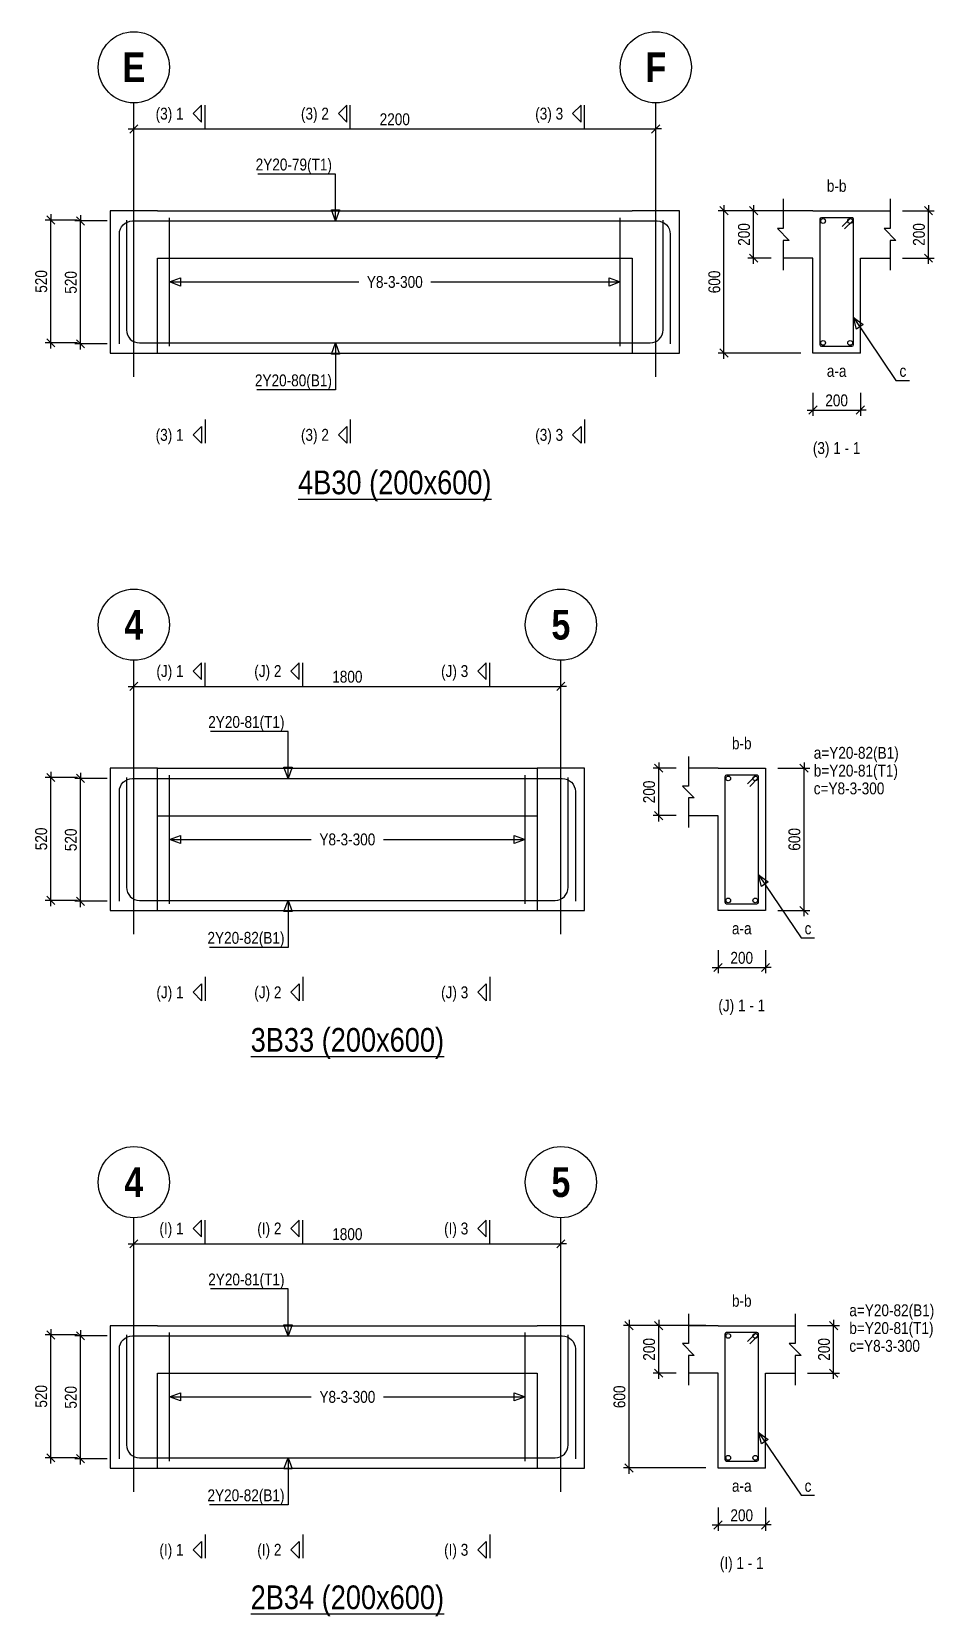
# Model space of a CAD drawing. Extents: x 0 to 206258, y -403073 to 0.
# Drawn here: x 12479 to 20088, y -333024 to -319664 of the extents above; entities that cross this region are included whole.
import ezdxf
from ezdxf.enums import TextEntityAlignment as Align
from ezdxf.lldxf.tags import DXFTag

# ---------------------------------------------------------------- set-up
doc = ezdxf.new("R2010")
doc.units = 0
doc.header["$LTSCALE"] = 1000
for name, color, linetype in [('Axis Circle(Dir 2)', 150, 'Continuous'), ('Axis Label(Dir 1)', 7, 'Continuous'), ('Axis Line(Dir 2)', 150, 'CENTER2'), ('Break Line', 5, 'Continuous'), ('Dimension Line', 5, 'Continuous'), ('Front Elevation Line', 40, 'Continuous'), ('Leader Line', 5, 'Continuous'), ('Link Line', 3, 'Continuous'), ('Rebar Label', 6, 'Continuous'), ('Rebar Line', 7, 'Continuous'), ('Section Label', 1, 'Continuous'), ('Section Line', 1, 'Continuous'), ('Top Rebar Label', 6, 'Continuous'), ('Top Rebar Line', 7, 'Continuous')]:
    doc.layers.add(name, color=color, linetype=linetype)
for name, color, linetype, true_color in [('Back Elevation Line', 191, 'HIDDEN2', 0xd4aaff), ('Beam Label(D)', 94, 'Continuous', 0x008100), ('Beam Line(D)', 112, 'Continuous', 0x00bd5e), ('Link Label', 94, 'Continuous', 0x008100)]:
    doc.layers.add(name, color=color, linetype=linetype, true_color=true_color)
doc.styles.add('Axis Label(Dir 1)', font='ARIALNB.TTF', dxfattribs={"height": 250})
doc.styles.add('Beam Label(D)', font='ARIALN.TTF', dxfattribs={"height": 200})
doc.styles.add('Dimension Text', font='ARIALN.TTF', dxfattribs={"height": 100})
doc.styles.add('Link Label', font='ARIALN.TTF', dxfattribs={"height": 100})
doc.styles.add('Rebar Label', font='ARIALN.TTF', dxfattribs={"height": 100})
doc.styles.add('Section Label', font='ARIALN.TTF', dxfattribs={"height": 100})
doc.styles.add('Top Rebar Label', font='ARIALN.TTF', dxfattribs={"height": 100})
tags = doc.linetypes.add('CENTER2', pattern=[1.125, 0.75, -0.125, 0.125, -0.125]).pattern_tags.tags
tags[10:11] = [DXFTag(74, 4), DXFTag(75, 0), DXFTag(340, '0'), DXFTag(46, 0.0), DXFTag(50, 0.0), DXFTag(44, 0.0), DXFTag(45, 0.0)]
tags[8:9] = [DXFTag(74, 4), DXFTag(75, 0), DXFTag(340, '0'), DXFTag(46, 0.0), DXFTag(50, 0.0), DXFTag(44, 0.0), DXFTag(45, 0.0)]
tags[6:7] = [DXFTag(74, 4), DXFTag(75, 0), DXFTag(340, '0'), DXFTag(46, 0.0), DXFTag(50, 0.0), DXFTag(44, 0.0), DXFTag(45, 0.0)]
tags[4:5] = [DXFTag(74, 4), DXFTag(75, 0), DXFTag(340, '0'), DXFTag(46, 0.0), DXFTag(50, 0.0), DXFTag(44, 0.0), DXFTag(45, 0.0)]
tags = doc.linetypes.add('HIDDEN2', pattern=[0.1875, 0.125, -0.0625]).pattern_tags.tags
tags[6:7] = [DXFTag(74, 4), DXFTag(75, 0), DXFTag(340, '0'), DXFTag(46, 0.0), DXFTag(50, 0.0), DXFTag(44, 0.0), DXFTag(45, 0.0)]
tags[4:5] = [DXFTag(74, 4), DXFTag(75, 0), DXFTag(340, '0'), DXFTag(46, 0.0), DXFTag(50, 0.0), DXFTag(44, 0.0), DXFTag(45, 0.0)]
doc.dimstyles.new('BEAM', dxfattribs={"dimtxt": 100, "dimasz": 30, "dimexe": 48.3, "dimexo": 103.5, "dimgap": 30, "dimtad": 1, "dimtoh": 1, "dimdec": 1, "dimlfac": 0.5, "dimdsep": 46, "dimtxsty": 'Dimension Text', "dimblk": 'PCDIM_TICK', "dimcen": 0.09, "dimclrd": 5, "dimclre": 5, "dimclrt": 5, "dimadec": 1, "dimazin": 0, "dimtp": 1, "dimtm": 1, "dimtfac": 1, "dimtdec": 4, "dimtofl": 0, "dimtmove": 0, "dimatfit": 3, "dimfxl": 1, "dimtolj": 1, "dimtzin": 0, "dimarcsym": 0})

# ---------------------------------------------------------------- blocks, each defined once
blk = doc.blocks.new('PCDIM_TICK')
at = {"layer": 'Dimension Line', "color": 0, "transparency": 33554687}
for p, q in [((1.15, 1.15), (-1.15, -1.15)), ((1.61, 0), (0, 0))]:
    blk.add_line(p, q, dxfattribs=at)
blk = doc.blocks.new('*U3901')
at = {"layer": 'Dimension Line', "color": 5, "true_color": 0x0000ff, "transparency": 16777216}
for p, q in [((13115, -321260), (12842, -321260)), ((12890, -322296), (12890, -321260)), ((13115, -322296), (12842, -322296))]:
    blk.add_line(p, q, dxfattribs=at)
at = {"layer": 'Dimension Line', "color": 5, "true_color": 0x0000ff, "transparency": 16777216, "xscale": 30, "yscale": 30}
for p, rotation in [((12890, -321260), 89.99999999999447), ((12890, -322296), 269.9999999999834)]:
    blk.add_blockref('PCDIM_TICK', p, dxfattribs=dict(at, rotation=rotation))
at = {"layer": 'Dimension Line', "color": 5, "true_color": 0x0000ff, "transparency": 16777216, "insert": (12860, -321778), "char_height": 100, "width": 181.5, "attachment_point": 8, "rotation": 90, "style": 'Dimension Text'}
blk.add_mtext('520', dxfattribs=at)
blk = doc.blocks.new('*U3902')
at = {"layer": 'Dimension Line', "color": 5, "true_color": 0x0000ff, "transparency": 16777216}
for p, q in [((12865, -321252), (12592, -321252)), ((12640, -322288), (12640, -321252)), ((12865, -322288), (12592, -322288))]:
    blk.add_line(p, q, dxfattribs=at)
at = {"layer": 'Dimension Line', "color": 5, "true_color": 0x0000ff, "transparency": 16777216, "xscale": 30, "yscale": 30}
for p, rotation in [((12640, -321252), 89.99999999999447), ((12640, -322288), 269.9999999999834)]:
    blk.add_blockref('PCDIM_TICK', p, dxfattribs=dict(at, rotation=rotation))
at = {"layer": 'Dimension Line', "color": 5, "true_color": 0x0000ff, "transparency": 16777216, "insert": (12610, -321770), "char_height": 100, "width": 181.5, "attachment_point": 8, "rotation": 90, "style": 'Dimension Text'}
blk.add_mtext('520', dxfattribs=at)
blk = doc.blocks.new('*U3903')
at = {"layer": 'Dimension Line', "color": 5, "true_color": 0x0000ff, "transparency": 16777216}
for p, q in [((13340, -320631), (13340, -320436)), ((13340, -320484), (17740, -320484)), ((17740, -320631), (17740, -320436))]:
    blk.add_line(p, q, dxfattribs=at)
at = {"layer": 'Dimension Line', "color": 5, "true_color": 0x0000ff, "transparency": 16777216, "xscale": 30, "yscale": 30, "rotation": 180.0000000000004}
blk.add_blockref('PCDIM_TICK', (13340, -320484), dxfattribs=at)
at = {"layer": 'Dimension Line', "color": 5, "true_color": 0x0000ff, "transparency": 16777216, "xscale": 30, "yscale": 30}
blk.add_blockref('PCDIM_TICK', (17740, -320484), dxfattribs=at)
at = {"layer": 'Dimension Line', "color": 5, "true_color": 0x0000ff, "transparency": 16777216, "insert": (15540, -320454), "char_height": 100, "width": 247.25, "attachment_point": 8, "style": 'Dimension Text'}
blk.add_mtext('2200', dxfattribs=at)
blk = doc.blocks.new('*U3904')
at = {"layer": 'Dimension Line', "color": 5, "true_color": 0x0000ff, "transparency": 16777216}
for p, q in [((19819, -321174), (20088, -321174)), ((20040, -321574), (20040, -321174)), ((19819, -321574), (20088, -321574))]:
    blk.add_line(p, q, dxfattribs=at)
at = {"layer": 'Dimension Line', "color": 5, "true_color": 0x0000ff, "transparency": 16777216, "xscale": 30, "yscale": 30}
for p, rotation in [((20040, -321174), 89.99999999999447), ((20040, -321574), 269.9999999999834)]:
    blk.add_blockref('PCDIM_TICK', p, dxfattribs=dict(at, rotation=rotation))
at = {"layer": 'Dimension Line', "color": 5, "true_color": 0x0000ff, "transparency": 16777216, "insert": (20010, -321374), "char_height": 100, "width": 182.77, "attachment_point": 8, "rotation": 90, "style": 'Dimension Text'}
blk.add_mtext('200', dxfattribs=at)
blk = doc.blocks.new('*U3905')
at = {"layer": 'Dimension Line', "color": 5, "true_color": 0x0000ff, "transparency": 16777216}
for p, q in [((18712, -321174), (18517, -321174)), ((18565, -321574), (18565, -321174)), ((18712, -321574), (18517, -321574))]:
    blk.add_line(p, q, dxfattribs=at)
at = {"layer": 'Dimension Line', "color": 5, "true_color": 0x0000ff, "transparency": 16777216, "xscale": 30, "yscale": 30}
for p, rotation in [((18565, -321174), 89.99999999999447), ((18565, -321574), 269.9999999999834)]:
    blk.add_blockref('PCDIM_TICK', p, dxfattribs=dict(at, rotation=rotation))
at = {"layer": 'Dimension Line', "color": 5, "true_color": 0x0000ff, "transparency": 16777216, "insert": (18535, -321374), "char_height": 100, "width": 182.77, "attachment_point": 8, "rotation": 90, "style": 'Dimension Text'}
blk.add_mtext('200', dxfattribs=at)
blk = doc.blocks.new('*U3906')
at = {"layer": 'Dimension Line', "color": 5, "true_color": 0x0000ff, "transparency": 16777216}
for p, q in [((18962, -321174), (18267, -321174)), ((18315, -322374), (18315, -321174)), ((18962, -322374), (18267, -322374))]:
    blk.add_line(p, q, dxfattribs=at)
at = {"layer": 'Dimension Line', "color": 5, "true_color": 0x0000ff, "transparency": 16777216, "xscale": 30, "yscale": 30}
for p, rotation in [((18315, -321174), 89.99999999999447), ((18315, -322374), 269.9999999999834)]:
    blk.add_blockref('PCDIM_TICK', p, dxfattribs=dict(at, rotation=rotation))
at = {"layer": 'Dimension Line', "color": 5, "true_color": 0x0000ff, "transparency": 16777216, "insert": (18285, -321774), "char_height": 100, "width": 181.97, "attachment_point": 8, "rotation": 90, "style": 'Dimension Text'}
blk.add_mtext('600', dxfattribs=at)
blk = doc.blocks.new('*U3907')
at = {"layer": 'Dimension Line', "color": 5, "true_color": 0x0000ff, "transparency": 16777216}
for p, q in [((19065, -322708), (19065, -322903)), ((19465, -322708), (19465, -322903)), ((19065, -322854), (19465, -322854))]:
    blk.add_line(p, q, dxfattribs=at)
at = {"layer": 'Dimension Line', "color": 5, "true_color": 0x0000ff, "transparency": 16777216, "xscale": 30, "yscale": 30, "rotation": 180.0000000000004}
blk.add_blockref('PCDIM_TICK', (19065, -322854), dxfattribs=at)
at = {"layer": 'Dimension Line', "color": 5, "true_color": 0x0000ff, "transparency": 16777216, "xscale": 30, "yscale": 30}
blk.add_blockref('PCDIM_TICK', (19465, -322854), dxfattribs=at)
at = {"layer": 'Dimension Line', "color": 5, "true_color": 0x0000ff, "transparency": 16777216, "insert": (19265, -322824), "char_height": 100, "width": 182.77, "attachment_point": 8, "style": 'Dimension Text'}
blk.add_mtext('200', dxfattribs=at)
blk = doc.blocks.new('*U3940')
at = {"layer": 'Dimension Line', "color": 5, "true_color": 0x0000ff, "transparency": 16777216}
for p, q in [((13115, -325960), (12842, -325960)), ((12890, -326996), (12890, -325960)), ((13115, -326996), (12842, -326996))]:
    blk.add_line(p, q, dxfattribs=at)
at = {"layer": 'Dimension Line', "color": 5, "true_color": 0x0000ff, "transparency": 16777216, "xscale": 30, "yscale": 30}
for p, rotation in [((12890, -325960), 89.99999999999447), ((12890, -326996), 269.9999999999834)]:
    blk.add_blockref('PCDIM_TICK', p, dxfattribs=dict(at, rotation=rotation))
at = {"layer": 'Dimension Line', "color": 5, "true_color": 0x0000ff, "transparency": 16777216, "insert": (12860, -326478), "char_height": 100, "width": 181.5, "attachment_point": 8, "rotation": 90, "style": 'Dimension Text'}
blk.add_mtext('520', dxfattribs=at)
blk = doc.blocks.new('*U3941')
at = {"layer": 'Dimension Line', "color": 5, "true_color": 0x0000ff, "transparency": 16777216}
for p, q in [((12865, -325952), (12592, -325952)), ((12640, -326988), (12640, -325952)), ((12865, -326988), (12592, -326988))]:
    blk.add_line(p, q, dxfattribs=at)
at = {"layer": 'Dimension Line', "color": 5, "true_color": 0x0000ff, "transparency": 16777216, "xscale": 30, "yscale": 30}
for p, rotation in [((12640, -325952), 89.99999999999447), ((12640, -326988), 269.9999999999834)]:
    blk.add_blockref('PCDIM_TICK', p, dxfattribs=dict(at, rotation=rotation))
at = {"layer": 'Dimension Line', "color": 5, "true_color": 0x0000ff, "transparency": 16777216, "insert": (12610, -326470), "char_height": 100, "width": 181.5, "attachment_point": 8, "rotation": 90, "style": 'Dimension Text'}
blk.add_mtext('520', dxfattribs=at)
blk = doc.blocks.new('*U3942')
at = {"layer": 'Dimension Line', "color": 5, "true_color": 0x0000ff, "transparency": 16777216}
for p, q in [((13340, -325331), (13340, -325136)), ((13340, -325184), (16940, -325184)), ((16940, -325331), (16940, -325136))]:
    blk.add_line(p, q, dxfattribs=at)
at = {"layer": 'Dimension Line', "color": 5, "true_color": 0x0000ff, "transparency": 16777216, "xscale": 30, "yscale": 30, "rotation": 180.0000000000004}
blk.add_blockref('PCDIM_TICK', (13340, -325184), dxfattribs=at)
at = {"layer": 'Dimension Line', "color": 5, "true_color": 0x0000ff, "transparency": 16777216, "xscale": 30, "yscale": 30}
blk.add_blockref('PCDIM_TICK', (16940, -325184), dxfattribs=at)
at = {"layer": 'Dimension Line', "color": 5, "true_color": 0x0000ff, "transparency": 16777216, "insert": (15140, -325154), "char_height": 100, "width": 238.4, "attachment_point": 8, "style": 'Dimension Text'}
blk.add_mtext('1800', dxfattribs=at)
blk = doc.blocks.new('*U3943')
at = {"layer": 'Dimension Line', "color": 5, "true_color": 0x0000ff, "transparency": 16777216}
for p, q in [((18769, -325874), (19038, -325874)), ((18990, -327074), (18990, -325874)), ((18769, -327074), (19038, -327074))]:
    blk.add_line(p, q, dxfattribs=at)
at = {"layer": 'Dimension Line', "color": 5, "true_color": 0x0000ff, "transparency": 16777216, "xscale": 30, "yscale": 30}
for p, rotation in [((18990, -325874), 89.99999999999447), ((18990, -327074), 269.9999999999834)]:
    blk.add_blockref('PCDIM_TICK', p, dxfattribs=dict(at, rotation=rotation))
at = {"layer": 'Dimension Line', "color": 5, "true_color": 0x0000ff, "transparency": 16777216, "insert": (18960, -326474), "char_height": 100, "width": 181.97, "attachment_point": 8, "rotation": 90, "style": 'Dimension Text'}
blk.add_mtext('600', dxfattribs=at)
blk = doc.blocks.new('*U3944')
at = {"layer": 'Dimension Line', "color": 5, "true_color": 0x0000ff, "transparency": 16777216}
for p, q in [((17912, -325874), (17717, -325874)), ((17765, -326274), (17765, -325874)), ((17912, -326274), (17717, -326274))]:
    blk.add_line(p, q, dxfattribs=at)
at = {"layer": 'Dimension Line', "color": 5, "true_color": 0x0000ff, "transparency": 16777216, "xscale": 30, "yscale": 30}
for p, rotation in [((17765, -325874), 89.99999999999447), ((17765, -326274), 269.9999999999834)]:
    blk.add_blockref('PCDIM_TICK', p, dxfattribs=dict(at, rotation=rotation))
at = {"layer": 'Dimension Line', "color": 5, "true_color": 0x0000ff, "transparency": 16777216, "insert": (17735, -326074), "char_height": 100, "width": 182.77, "attachment_point": 8, "rotation": 90, "style": 'Dimension Text'}
blk.add_mtext('200', dxfattribs=at)
blk = doc.blocks.new('*U3945')
at = {"layer": 'Dimension Line', "color": 5, "true_color": 0x0000ff, "transparency": 16777216}
for p, q in [((18265, -327408), (18265, -327603)), ((18665, -327408), (18665, -327603)), ((18265, -327554), (18665, -327554))]:
    blk.add_line(p, q, dxfattribs=at)
at = {"layer": 'Dimension Line', "color": 5, "true_color": 0x0000ff, "transparency": 16777216, "xscale": 30, "yscale": 30, "rotation": 180.0000000000004}
blk.add_blockref('PCDIM_TICK', (18265, -327554), dxfattribs=at)
at = {"layer": 'Dimension Line', "color": 5, "true_color": 0x0000ff, "transparency": 16777216, "xscale": 30, "yscale": 30}
blk.add_blockref('PCDIM_TICK', (18665, -327554), dxfattribs=at)
at = {"layer": 'Dimension Line', "color": 5, "true_color": 0x0000ff, "transparency": 16777216, "insert": (18465, -327524), "char_height": 100, "width": 182.77, "attachment_point": 8, "style": 'Dimension Text'}
blk.add_mtext('200', dxfattribs=at)
blk = doc.blocks.new('*U3979')
at = {"layer": 'Dimension Line', "color": 5, "true_color": 0x0000ff, "transparency": 16777216}
for p, q in [((13115, -330660), (12842, -330660)), ((12890, -331696), (12890, -330660)), ((13115, -331696), (12842, -331696))]:
    blk.add_line(p, q, dxfattribs=at)
at = {"layer": 'Dimension Line', "color": 5, "true_color": 0x0000ff, "transparency": 16777216, "xscale": 30, "yscale": 30}
for p, rotation in [((12890, -330660), 89.99999999999447), ((12890, -331696), 269.9999999999834)]:
    blk.add_blockref('PCDIM_TICK', p, dxfattribs=dict(at, rotation=rotation))
at = {"layer": 'Dimension Line', "color": 5, "true_color": 0x0000ff, "transparency": 16777216, "insert": (12860, -331178), "char_height": 100, "width": 181.5, "attachment_point": 8, "rotation": 90, "style": 'Dimension Text'}
blk.add_mtext('520', dxfattribs=at)
blk = doc.blocks.new('*U3980')
at = {"layer": 'Dimension Line', "color": 5, "true_color": 0x0000ff, "transparency": 16777216}
for p, q in [((12865, -330652), (12592, -330652)), ((12640, -331688), (12640, -330652)), ((12865, -331688), (12592, -331688))]:
    blk.add_line(p, q, dxfattribs=at)
at = {"layer": 'Dimension Line', "color": 5, "true_color": 0x0000ff, "transparency": 16777216, "xscale": 30, "yscale": 30}
for p, rotation in [((12640, -330652), 89.99999999999447), ((12640, -331688), 269.9999999999834)]:
    blk.add_blockref('PCDIM_TICK', p, dxfattribs=dict(at, rotation=rotation))
at = {"layer": 'Dimension Line', "color": 5, "true_color": 0x0000ff, "transparency": 16777216, "insert": (12610, -331170), "char_height": 100, "width": 181.5, "attachment_point": 8, "rotation": 90, "style": 'Dimension Text'}
blk.add_mtext('520', dxfattribs=at)
blk = doc.blocks.new('*U3981')
at = {"layer": 'Dimension Line', "color": 5, "true_color": 0x0000ff, "transparency": 16777216}
for p, q in [((13340, -330031), (13340, -329836)), ((16940, -330031), (16940, -329836)), ((13340, -329884), (16940, -329884))]:
    blk.add_line(p, q, dxfattribs=at)
at = {"layer": 'Dimension Line', "color": 5, "true_color": 0x0000ff, "transparency": 16777216, "xscale": 30, "yscale": 30, "rotation": 180.0000000000004}
blk.add_blockref('PCDIM_TICK', (13340, -329884), dxfattribs=at)
at = {"layer": 'Dimension Line', "color": 5, "true_color": 0x0000ff, "transparency": 16777216, "xscale": 30, "yscale": 30}
blk.add_blockref('PCDIM_TICK', (16940, -329884), dxfattribs=at)
at = {"layer": 'Dimension Line', "color": 5, "true_color": 0x0000ff, "transparency": 16777216, "insert": (15140, -329854), "char_height": 100, "width": 238.4, "attachment_point": 8, "style": 'Dimension Text'}
blk.add_mtext('1800', dxfattribs=at)
blk = doc.blocks.new('*U3982')
at = {"layer": 'Dimension Line', "color": 5, "true_color": 0x0000ff, "transparency": 16777216}
for p, q in [((19019, -330574), (19288, -330574)), ((19240, -330974), (19240, -330574)), ((19019, -330974), (19288, -330974))]:
    blk.add_line(p, q, dxfattribs=at)
at = {"layer": 'Dimension Line', "color": 5, "true_color": 0x0000ff, "transparency": 16777216, "xscale": 30, "yscale": 30}
for p, rotation in [((19240, -330574), 89.99999999999447), ((19240, -330974), 269.9999999999834)]:
    blk.add_blockref('PCDIM_TICK', p, dxfattribs=dict(at, rotation=rotation))
at = {"layer": 'Dimension Line', "color": 5, "true_color": 0x0000ff, "transparency": 16777216, "insert": (19210, -330774), "char_height": 100, "width": 182.77, "attachment_point": 8, "rotation": 90, "style": 'Dimension Text'}
blk.add_mtext('200', dxfattribs=at)
blk = doc.blocks.new('*U3983')
at = {"layer": 'Dimension Line', "color": 5, "true_color": 0x0000ff, "transparency": 16777216}
for p, q in [((17912, -330574), (17717, -330574)), ((17765, -330974), (17765, -330574)), ((17912, -330974), (17717, -330974))]:
    blk.add_line(p, q, dxfattribs=at)
at = {"layer": 'Dimension Line', "color": 5, "true_color": 0x0000ff, "transparency": 16777216, "xscale": 30, "yscale": 30}
for p, rotation in [((17765, -330574), 89.99999999999447), ((17765, -330974), 269.9999999999834)]:
    blk.add_blockref('PCDIM_TICK', p, dxfattribs=dict(at, rotation=rotation))
at = {"layer": 'Dimension Line', "color": 5, "true_color": 0x0000ff, "transparency": 16777216, "insert": (17735, -330774), "char_height": 100, "width": 182.77, "attachment_point": 8, "rotation": 90, "style": 'Dimension Text'}
blk.add_mtext('200', dxfattribs=at)
blk = doc.blocks.new('*U3984')
at = {"layer": 'Dimension Line', "color": 5, "true_color": 0x0000ff, "transparency": 16777216}
for p, q in [((18162, -330574), (17467, -330574)), ((17515, -331774), (17515, -330574)), ((18162, -331774), (17467, -331774))]:
    blk.add_line(p, q, dxfattribs=at)
at = {"layer": 'Dimension Line', "color": 5, "true_color": 0x0000ff, "transparency": 16777216, "xscale": 30, "yscale": 30}
for p, rotation in [((17515, -330574), 89.99999999999447), ((17515, -331774), 269.9999999999834)]:
    blk.add_blockref('PCDIM_TICK', p, dxfattribs=dict(at, rotation=rotation))
at = {"layer": 'Dimension Line', "color": 5, "true_color": 0x0000ff, "transparency": 16777216, "insert": (17485, -331174), "char_height": 100, "width": 181.97, "attachment_point": 8, "rotation": 90, "style": 'Dimension Text'}
blk.add_mtext('600', dxfattribs=at)
blk = doc.blocks.new('*U3985')
at = {"layer": 'Dimension Line', "color": 5, "true_color": 0x0000ff, "transparency": 16777216}
for p, q in [((18265, -332108), (18265, -332303)), ((18665, -332108), (18665, -332303)), ((18265, -332254), (18665, -332254))]:
    blk.add_line(p, q, dxfattribs=at)
at = {"layer": 'Dimension Line', "color": 5, "true_color": 0x0000ff, "transparency": 16777216, "xscale": 30, "yscale": 30, "rotation": 180.0000000000004}
blk.add_blockref('PCDIM_TICK', (18265, -332254), dxfattribs=at)
at = {"layer": 'Dimension Line', "color": 5, "true_color": 0x0000ff, "transparency": 16777216, "xscale": 30, "yscale": 30}
blk.add_blockref('PCDIM_TICK', (18665, -332254), dxfattribs=at)
at = {"layer": 'Dimension Line', "color": 5, "true_color": 0x0000ff, "transparency": 16777216, "insert": (18465, -332224), "char_height": 100, "width": 182.77, "attachment_point": 8, "style": 'Dimension Text'}
blk.add_mtext('200', dxfattribs=at)

msp = doc.modelspace()

# ---------------------------------------------------------------- linework, layer by layer
at = {"layer": 'Axis Circle(Dir 2)', "transparency": 33554687}
for centre in [(13340.146, -319964.284), (17740.146, -319964.284), (13340.146, -324664.284), (16940.146, -324664.284), (13340.146, -329364.284), (16940.146, -329364.284)]:
    msp.add_circle(centre, 300, dxfattribs=at)
at = {"layer": 'Axis Line(Dir 2)', "transparency": 33554687}
for points in [[(13340.146, -322574.284), (13340.146, -320264.284)], [(17740.146, -322574.284), (17740.146, -320264.284)], [(13340.146, -327274.284), (13340.146, -324964.284)], [(16940.146, -327274.284), (16940.146, -324964.284)], [(13340.146, -331974.284), (13340.146, -329664.284)], [(16940.146, -331974.284), (16940.146, -329664.284)]]:
    msp.add_lwpolyline(points, dxfattribs=at)
at = {"layer": 'Back Elevation Line', "transparency": 33554687}
for points in [[(13540.146, -321174.284), (13140.146, -321174.284)], [(13140.146, -321174.284), (13140.146, -322374.284)], [(13540.146, -321174.284), (17540.146, -321174.284)], [(17940.146, -321174.284), (17540.146, -321174.284)], [(17940.146, -322374.284), (17940.146, -321174.284)], [(13540.146, -322374.284), (13540.146, -321574.284)], [(13540.146, -321574.284), (17540.146, -321574.284)], [(17540.146, -321574.284), (17540.146, -322374.284)], [(13140.146, -322374.284), (13540.146, -322374.284)], [(17540.146, -322374.284), (17940.146, -322374.284)], [(13540.146, -325874.284), (13140.146, -325874.284)], [(13140.146, -325874.284), (13140.146, -327074.284)], [(13540.146, -327074.284), (13540.146, -325874.284)], [(17140.146, -325874.284), (16740.146, -325874.284)], [(16740.146, -325874.284), (16740.146, -327074.284)], [(17140.146, -327074.284), (17140.146, -325874.284)], [(13140.146, -327074.284), (13540.146, -327074.284)], [(16740.146, -327074.284), (17140.146, -327074.284)], [(13540.146, -330574.284), (13140.146, -330574.284)], [(13140.146, -330574.284), (13140.146, -331774.284)], [(13540.146, -330574.284), (16740.146, -330574.284)], [(17140.146, -330574.284), (16740.146, -330574.284)], [(17140.146, -331774.284), (17140.146, -330574.284)], [(13540.146, -331774.284), (13540.146, -330974.284)], [(13540.146, -330974.284), (16740.146, -330974.284)], [(16740.146, -330974.284), (16740.146, -331774.284)], [(13140.146, -331774.284), (13540.146, -331774.284)], [(16740.146, -331774.284), (17140.146, -331774.284)]]:
    msp.add_lwpolyline(points, dxfattribs=at)
at = {"layer": 'Beam Line(D)', "transparency": 33554687}
for points in [[(13140.146, -321174.284), (13140.146, -322374.284)], [(13540.146, -321174.284), (13140.146, -321174.284)], [(13540.146, -321174.284), (17540.146, -321174.284)], [(17940.146, -321174.284), (17540.146, -321174.284)], [(17940.146, -322374.284), (17940.146, -321174.284)], [(19065.146, -321174.284), (18815.146, -321174.284)], [(19065.146, -321174.284), (19465.146, -321174.284)], [(19065.146, -321174.284), (19065.146, -321174.284)], [(19465.146, -321174.284), (19465.146, -321174.284)], [(19465.146, -321174.284), (19715.146, -321174.284)], [(19465.146, -322374.284), (19065.146, -322374.284), (19065.146, -321574.284), (18815.146, -321574.284)], [(19465.146, -322374.284), (19465.146, -321574.284), (19715.146, -321574.284)], [(13140.146, -322374.284), (13540.146, -322374.284)], [(13540.146, -322374.284), (17540.146, -322374.284)], [(17540.146, -322374.284), (17940.146, -322374.284)], [(13140.146, -325874.284), (13140.146, -327074.284)], [(13540.146, -325874.284), (13140.146, -325874.284)], [(13540.146, -325874.284), (16740.146, -325874.284)], [(17140.146, -325874.284), (16740.146, -325874.284)], [(17140.146, -327074.284), (17140.146, -325874.284)], [(18265.146, -325874.284), (18665.146, -325874.284), (18665.146, -327074.284), (18265.146, -327074.284), (18265.146, -326274.284), (18015.146, -326274.284)], [(18265.146, -325874.284), (18015.146, -325874.284)], [(18265.146, -325874.284), (18265.146, -325874.284)], [(13140.146, -327074.284), (13540.146, -327074.284)], [(13540.146, -327074.284), (16740.146, -327074.284)], [(16740.146, -327074.284), (17140.146, -327074.284)], [(13140.146, -330574.284), (13140.146, -331774.284)], [(13540.146, -330574.284), (13140.146, -330574.284)], [(13540.146, -330574.284), (16740.146, -330574.284)], [(17140.146, -330574.284), (16740.146, -330574.284)], [(17140.146, -331774.284), (17140.146, -330574.284)], [(18265.146, -330574.284), (18015.146, -330574.284)], [(18265.146, -330574.284), (18665.146, -330574.284)], [(18265.146, -330574.284), (18265.146, -330574.284)], [(18665.146, -330574.284), (18665.146, -330574.284)], [(18665.146, -330574.284), (18915.146, -330574.284)], [(18665.146, -331774.284), (18265.146, -331774.284), (18265.146, -330974.284), (18015.146, -330974.284)], [(18665.146, -331774.284), (18665.146, -330974.284), (18915.146, -330974.284)], [(13140.146, -331774.284), (13540.146, -331774.284)], [(13540.146, -331774.284), (16740.146, -331774.284)], [(16740.146, -331774.284), (17140.146, -331774.284)]]:
    msp.add_lwpolyline(points, dxfattribs=at)
at = {"layer": 'Break Line', "transparency": 33554687}
for points in [[(18815.146, -321074.284), (18815.146, -321324.284), (18765.146, -321324.284), (18865.146, -321424.284), (18815.146, -321424.284), (18815.146, -321674.284)], [(19715.146, -321074.284), (19715.146, -321324.284), (19665.146, -321324.284), (19765.146, -321424.284), (19715.146, -321424.284), (19715.146, -321674.284)], [(18015.146, -325774.284), (18015.146, -326024.284), (17965.146, -326024.284), (18065.146, -326124.284), (18015.146, -326124.284), (18015.146, -326374.284)], [(18015.146, -330474.284), (18015.146, -330724.284), (17965.146, -330724.284), (18065.146, -330824.284), (18015.146, -330824.284), (18015.146, -331074.284)], [(18915.146, -330474.284), (18915.146, -330724.284), (18865.146, -330724.284), (18965.146, -330824.284), (18915.146, -330824.284), (18915.146, -331074.284)]]:
    msp.add_lwpolyline(points, dxfattribs=at)
at = {"layer": 'Front Elevation Line', "transparency": 33554687}
for points in [[(13540.146, -321174.284), (13140.146, -321174.284)], [(13140.146, -321174.284), (13140.146, -322374.284)], [(13540.146, -321174.284), (17540.146, -321174.284)], [(17940.146, -321174.284), (17540.146, -321174.284)], [(17940.146, -322374.284), (17940.146, -321174.284)], [(13540.146, -322374.284), (13540.146, -321574.284)], [(13540.146, -321574.284), (17540.146, -321574.284)], [(17540.146, -321574.284), (17540.146, -322374.284)], [(13140.146, -322374.284), (13540.146, -322374.284)], [(17540.146, -322374.284), (17940.146, -322374.284)], [(13540.146, -325874.284), (13140.146, -325874.284)], [(13140.146, -325874.284), (13140.146, -327074.284)], [(13540.146, -325874.284), (16740.146, -325874.284)], [(17140.146, -325874.284), (16740.146, -325874.284)], [(17140.146, -327074.284), (17140.146, -325874.284)], [(13540.146, -327074.284), (13540.146, -326274.284)], [(13540.146, -326274.284), (16740.146, -326274.284)], [(16740.146, -326274.284), (16740.146, -327074.284)], [(13140.146, -327074.284), (13540.146, -327074.284)], [(16740.146, -327074.284), (17140.146, -327074.284)], [(13540.146, -330574.284), (13140.146, -330574.284)], [(13140.146, -330574.284), (13140.146, -331774.284)], [(13540.146, -330574.284), (16740.146, -330574.284)], [(17140.146, -330574.284), (16740.146, -330574.284)], [(17140.146, -331774.284), (17140.146, -330574.284)], [(13540.146, -331774.284), (13540.146, -330974.284)], [(13540.146, -330974.284), (16740.146, -330974.284)], [(16740.146, -330974.284), (16740.146, -331774.284)], [(13140.146, -331774.284), (13540.146, -331774.284)], [(16740.146, -331774.284), (17140.146, -331774.284)]]:
    msp.add_lwpolyline(points, dxfattribs=at)
at = {"layer": 'Leader Line', "transparency": 33554687}
for points in [[(15040.146, -321260.284), (15040.146, -320864.284), (14385.155, -320864.284)], [(15005.944, -321166.314), (15074.348, -321166.314), (15040.146, -321260.284), (15005.944, -321166.314)], [(13640.146, -321774.284), (13734.115, -321740.082), (13734.115, -321808.486), (13640.146, -321774.284), (15235.502, -321774.284)], [(15844.79, -321774.284), (17440.146, -321774.284), (17346.176, -321808.486), (17346.176, -321740.082), (17440.146, -321774.284)], [(19488.086, -322133.009), (19431.402, -322171.297), (19407.146, -322074.284), (19488.086, -322133.009)], [(19407.146, -322074.284), (19765.146, -322604.284), (19878.275, -322604.284)], [(15040.146, -322288.284), (15040.146, -322684.284), (14377.472, -322684.284)], [(15074.348, -322382.253), (15005.944, -322382.253), (15040.146, -322288.284), (15074.348, -322382.253)], [(14640.146, -325960.284), (14640.146, -325564.284), (13985.155, -325564.284)], [(14605.944, -325866.314), (14674.348, -325866.314), (14640.146, -325960.284), (14605.944, -325866.314)], [(13640.146, -326474.284), (13734.115, -326440.082), (13734.115, -326508.486), (13640.146, -326474.284), (14835.502, -326474.284)], [(15444.79, -326474.284), (16640.146, -326474.284), (16546.176, -326508.486), (16546.176, -326440.082), (16640.146, -326474.284)], [(18688.086, -326833.009), (18631.402, -326871.297), (18607.146, -326774.284), (18688.086, -326833.009)], [(18607.146, -326774.284), (18965.146, -327304.284), (19078.275, -327304.284)], [(14640.146, -326988.284), (14640.146, -327384.284), (13977.472, -327384.284)], [(14674.348, -327082.253), (14605.944, -327082.253), (14640.146, -326988.284), (14674.348, -327082.253)], [(14640.146, -330660.284), (14640.146, -330264.284), (13985.155, -330264.284)], [(14605.944, -330566.314), (14674.348, -330566.314), (14640.146, -330660.284), (14605.944, -330566.314)], [(13640.146, -331174.284), (13734.115, -331140.082), (13734.115, -331208.486), (13640.146, -331174.284), (14835.502, -331174.284)], [(15444.79, -331174.284), (16640.146, -331174.284), (16546.176, -331208.486), (16546.176, -331140.082), (16640.146, -331174.284)], [(18688.086, -331533.009), (18631.402, -331571.297), (18607.146, -331474.284), (18688.086, -331533.009)], [(18607.146, -331474.284), (18965.146, -332004.284), (19078.275, -332004.284)], [(14640.146, -331688.284), (14640.146, -332084.284), (13977.472, -332084.284)], [(14674.348, -331782.253), (14605.944, -331782.253), (14640.146, -331688.284), (14674.348, -331782.253)]]:
    msp.add_lwpolyline(points, dxfattribs=at)
at = {"layer": 'Link Line', "transparency": 33554687}
for p, q in [((13640.146, -322316.284), (13640.146, -321232.284)), ((17440.146, -322316.284), (17440.146, -321232.284)), ((13640.146, -327016.284), (13640.146, -325932.284)), ((16640.146, -327016.284), (16640.146, -325932.284)), ((13640.146, -331716.284), (13640.146, -330632.284)), ((16640.146, -331716.284), (16640.146, -330632.284))]:
    msp.add_line(p, q, dxfattribs=at)
for points in [[(19332.335, -321326.894), (19403.045, -321256.183, 0.668178638), (19393.146, -321232.284), (19137.146, -321232.284, 0.414213562), (19123.146, -321246.284), (19123.146, -322302.284, 0.414213562), (19137.146, -322316.284), (19393.146, -322316.284, 0.414213562), (19407.146, -322302.284), (19407.146, -321246.284, 0.668178638), (19383.246, -321236.384), (19312.536, -321307.095)], [(18532.335, -326026.894), (18603.045, -325956.183, 0.668178638), (18593.146, -325932.284), (18337.146, -325932.284, 0.414213562), (18323.146, -325946.284), (18323.146, -327002.284, 0.414213562), (18337.146, -327016.284), (18593.146, -327016.284, 0.414213562), (18607.146, -327002.284), (18607.146, -325946.284, 0.668178638), (18583.246, -325936.384), (18512.536, -326007.095)], [(18532.335, -330726.894), (18603.045, -330656.183, 0.668178638), (18593.146, -330632.284), (18337.146, -330632.284, 0.414213562), (18323.146, -330646.284), (18323.146, -331702.284, 0.414213562), (18337.146, -331716.284), (18593.146, -331716.284, 0.414213562), (18607.146, -331702.284), (18607.146, -330646.284, 0.668178638), (18583.246, -330636.384), (18512.536, -330707.095)]]:
    msp.add_lwpolyline(points, format="xyb", dxfattribs=at)
at = {"layer": 'Rebar Line', "transparency": 33554687}
for points in [[(13278.146, -321252.284), (13278.146, -322178.328, 0.414213562), (13388.102, -322288.284), (17692.19, -322288.284, 0.414213543), (17802.146, -322178.328), (17802.146, -321252.284)], [(13278.146, -325952.284), (13278.146, -326878.328, 0.414213562), (13388.102, -326988.284), (16892.19, -326988.284, 0.414213543), (17002.146, -326878.328), (17002.146, -325952.284)], [(13278.146, -330652.284), (13278.146, -331578.328, 0.414213562), (13388.102, -331688.284), (16892.19, -331688.284, 0.414213543), (17002.146, -331578.328), (17002.146, -330652.284)]]:
    msp.add_lwpolyline(points, format="xyb", dxfattribs=at)
for centre in [(19151.146, -321260.284), (19379.146, -321260.284), (19151.146, -322288.284), (19379.146, -322288.284), (18351.146, -325960.284), (18579.146, -325960.284), (18351.146, -326988.284), (18579.146, -326988.284), (18351.146, -330660.284), (18579.146, -330660.284), (18351.146, -331688.284), (18579.146, -331688.284)]:
    msp.add_circle(centre, 20, dxfattribs=at)
at = {"layer": 'Section Line', "transparency": 33554687}
for points in [[(13910.146, -320284.284), (13839.435, -320354.994), (13910.146, -320425.705), (13910.146, -320284.284)], [(13940.146, -320484.284), (13940.146, -320284.284)], [(15135.146, -320284.284), (15064.435, -320354.994), (15135.146, -320425.705), (15135.146, -320284.284)], [(15165.146, -320484.284), (15165.146, -320284.284)], [(17110.146, -320284.284), (17039.435, -320354.994), (17110.146, -320425.705), (17110.146, -320284.284)], [(17140.146, -320484.284), (17140.146, -320284.284)], [(13910.146, -323134.284), (13910.146, -323134.284), (13839.435, -323063.573), (13910.146, -322992.862), (13910.146, -323134.284)], [(13940.146, -322934.284), (13940.146, -323134.284)], [(15135.146, -323134.284), (15135.146, -323134.284), (15064.435, -323063.573), (15135.146, -322992.862), (15135.146, -323134.284)], [(15165.146, -322934.284), (15165.146, -323134.284)], [(17110.146, -323134.284), (17110.146, -323134.284), (17039.435, -323063.573), (17110.146, -322992.862), (17110.146, -323134.284)], [(17140.146, -322934.284), (17140.146, -323134.284)], [(13910.146, -324984.284), (13839.435, -325054.994), (13910.146, -325125.705), (13910.146, -324984.284)], [(13940.146, -325184.284), (13940.146, -324984.284)], [(14735.146, -324984.284), (14664.435, -325054.994), (14735.146, -325125.705), (14735.146, -324984.284)], [(14765.146, -325184.284), (14765.146, -324984.284)], [(16310.146, -324984.284), (16239.435, -325054.994), (16310.146, -325125.705), (16310.146, -324984.284)], [(16340.146, -325184.284), (16340.146, -324984.284)], [(13910.146, -327834.284), (13910.146, -327834.284), (13839.435, -327763.573), (13910.146, -327692.862), (13910.146, -327834.284)], [(13940.146, -327634.284), (13940.146, -327834.284)], [(14735.146, -327834.284), (14735.146, -327834.284), (14664.435, -327763.573), (14735.146, -327692.862), (14735.146, -327834.284)], [(14765.146, -327634.284), (14765.146, -327834.284)], [(16310.146, -327834.284), (16310.146, -327834.284), (16239.435, -327763.573), (16310.146, -327692.862), (16310.146, -327834.284)], [(16340.146, -327634.284), (16340.146, -327834.284)], [(13910.146, -329684.284), (13839.435, -329754.994), (13910.146, -329825.705), (13910.146, -329684.284)], [(13940.146, -329884.284), (13940.146, -329684.284)], [(14735.146, -329684.284), (14664.435, -329754.994), (14735.146, -329825.705), (14735.146, -329684.284)], [(14765.146, -329884.284), (14765.146, -329684.284)], [(16310.146, -329684.284), (16239.435, -329754.994), (16310.146, -329825.705), (16310.146, -329684.284)], [(16340.146, -329884.284), (16340.146, -329684.284)], [(13910.146, -332534.284), (13910.146, -332534.284), (13839.435, -332463.573), (13910.146, -332392.862), (13910.146, -332534.284)], [(13940.146, -332334.284), (13940.146, -332534.284)], [(14735.146, -332534.284), (14735.146, -332534.284), (14664.435, -332463.573), (14735.146, -332392.862), (14735.146, -332534.284)], [(14765.146, -332334.284), (14765.146, -332534.284)], [(16310.146, -332534.284), (16310.146, -332534.284), (16239.435, -332463.573), (16310.146, -332392.862), (16310.146, -332534.284)], [(16340.146, -332334.284), (16340.146, -332534.284)]]:
    msp.add_lwpolyline(points, dxfattribs=at)
at = {"layer": 'Top Rebar Line', "transparency": 33554687}
for points in [[(13218.146, -322296.284), (13218.146, -321370.239, -0.414213562), (13328.102, -321260.284), (17752.19, -321260.284, -0.414213562), (17862.146, -321370.239), (17862.146, -322296.284)], [(13218.146, -326996.284), (13218.146, -326070.239, -0.414213562), (13328.102, -325960.284), (16952.19, -325960.284, -0.414213562), (17062.146, -326070.239), (17062.146, -326996.284)], [(13218.146, -331696.284), (13218.146, -330770.239, -0.414213562), (13328.102, -330660.284), (16952.19, -330660.284, -0.414213562), (17062.146, -330770.239), (17062.146, -331696.284)]]:
    msp.add_lwpolyline(points, format="xyb", dxfattribs=at)

# ---------------------------------------------------------------- texts
at = {"layer": 'Axis Label(Dir 1)', "transparency": 33554687, "style": 'Axis Label(Dir 1)'}
for s, p in [('E', (13340.146, -319964.284)), ('F', (17740.146, -319964.284)), ('4', (13340.146, -324664.284)), ('5', (16940.146, -324664.284)), ('4', (13340.146, -329364.284)), ('5', (16940.146, -329364.284))]:
    msp.add_text(s, height=250, dxfattribs=at).set_placement(p, align=Align.MIDDLE_CENTER)
at = {"layer": 'Beam Label(D)', "transparency": 33554687, "style": 'Beam Label(D)'}
for s, p in [('%%U4B30 (200x600)', (15540.146, -323364.284)), ('%%U3B33 (200x600)', (15140.146, -328064.284)), ('%%U2B34 (200x600)', (15140.146, -332764.284))]:
    msp.add_text(s, height=200, dxfattribs=at).set_placement(p, align=Align.TOP_CENTER)
at = {"layer": 'Link Label', "transparency": 33554687, "style": 'Link Label'}
for p in [(15540.146, -321774.284), (15140.146, -326474.284), (15140.146, -331174.284)]:
    msp.add_text('Y8-3-300', height=100, dxfattribs=at).set_placement(p, align=Align.MIDDLE_CENTER)
for s, p in [('c', (19795.146, -322574.284)), (' c=Y8-3-300', (19040.146, -326094.284)), ('c', (18995.146, -327274.284)), (' c=Y8-3-300', (19340.146, -330794.284)), ('c', (18995.146, -331974.284))]:
    msp.add_text(s, height=100, dxfattribs=at).set_placement(p)
at = {"layer": 'Rebar Label', "transparency": 33554687, "style": 'Rebar Label'}
for s, p in [('b-b', (19265.146, -321044.284)), ('a-a', (19265.146, -322604.284)), ('b-b', (18465.146, -325744.284)), ('a-a', (18465.146, -327304.284)), ('b-b', (18465.146, -330444.284)), ('a-a', (18465.146, -332004.284))]:
    msp.add_text(s, height=100, dxfattribs=at).set_placement(p, align=Align.BOTTOM_CENTER)
for s, p in [(' 2Y20-80(B1)', (15010.146, -322654.284)), (' 2Y20-82(B1)', (14610.146, -327354.284)), (' 2Y20-82(B1)', (14610.146, -332054.284))]:
    msp.add_text(s, height=100, dxfattribs=at).set_placement(p, align=Align.RIGHT)
for p in [(19040.146, -325794.284), (19340.146, -330494.284)]:
    msp.add_text(' a=Y20-82(B1)', height=100, dxfattribs=at).set_placement(p)
at = {"layer": 'Section Label', "transparency": 33554687, "style": 'Section Label'}
for s, p in [('(3) 1', (13759.435, -320354.994)), ('(3) 2', (14984.435, -320354.994)), ('(3) 3', (16959.435, -320354.994)), ('(3) 1', (13759.435, -323063.573)), ('(3) 2', (14984.435, -323063.573)), ('(3) 3', (16959.435, -323063.573)), ('(J) 1', (13759.435, -325054.994)), ('(J) 2', (14584.435, -325054.994)), ('(J) 3', (16159.435, -325054.994)), ('(J) 1', (13759.435, -327763.573)), ('(J) 2', (14584.435, -327763.573)), ('(J) 3', (16159.435, -327763.573)), ('(I) 1', (13759.435, -329754.994)), ('(I) 2', (14584.435, -329754.994)), ('(I) 3', (16159.435, -329754.994)), ('(I) 1', (13759.435, -332463.573)), ('(I) 2', (14584.435, -332463.573)), ('(I) 3', (16159.435, -332463.573))]:
    msp.add_text(s, height=100, dxfattribs=at).set_placement(p, align=Align.MIDDLE_RIGHT)
for s, p in [('(3) 1 - 1', (19265.146, -323254.284)), ('(J) 1 - 1', (18465.146, -327954.284)), ('(I) 1 - 1', (18465.146, -332654.284))]:
    msp.add_text(s, height=100, dxfattribs=at).set_placement(p, align=Align.BOTTOM_CENTER)
at = {"layer": 'Top Rebar Label', "transparency": 33554687, "style": 'Top Rebar Label'}
for s, p in [(' 2Y20-79(T1)', (15010.146, -320834.284)), (' 2Y20-81(T1)', (14610.146, -325534.284)), (' 2Y20-81(T1)', (14610.146, -330234.284))]:
    msp.add_text(s, height=100, dxfattribs=at).set_placement(p, align=Align.RIGHT)
for p in [(19040.146, -325944.284), (19340.146, -330644.284)]:
    msp.add_text(' b=Y20-81(T1)', height=100, dxfattribs=at).set_placement(p)

# ---------------------------------------------------------------- dimensions: what is measured, and where the dimension line sits
at = {"layer": 'Dimension Line', "transparency": 33554687}
for base, p1, p2, text, picture, middle in [((15540.146, -320484.284), (13340.146, -320734.284), (17740.146, -320734.284), '2200', '*U3903', (15540.146, -320484.284)), ((19265.146, -322854.284), (19065.146, -322604.284), (19465.146, -322604.284), '200', '*U3907', (19265.146, -322854.284)), ((15140.146, -325184.284), (13340.146, -325434.284), (16940.146, -325434.284), '1800', '*U3942', (15140.146, -325184.284)), ((18465.146, -327554.284), (18265.146, -327304.284), (18665.146, -327304.284), '200', '*U3945', (18465.146, -327554.284)), ((15140.146, -329884.284), (13340.146, -330134.284), (16940.146, -330134.284), '1800', '*U3981', (15140.146, -329884.284)), ((18465.146, -332254.284), (18265.146, -332004.284), (18665.146, -332004.284), '200', '*U3985', (18465.146, -332254.284))]:
    dim = msp.add_linear_dim(base=base, p1=p1, p2=p2, text=text, dimstyle='BEAM', override={"dimscale": 1, "dimtxt": 100, "dimasz": 30, "dimexe": 48.3, "dimexo": 103.5, "dimgap": 30, "dimtad": 1, "dimtih": 0, "dimdec": 1, "dimlfac": 0.5, "dimzin": 8, "dimlunit": 2, "dimpost": '', "dimtxsty": 'Dimension Text', "dimblk": 'PCDIM_TICK', "dimse1": 0, "dimse2": 0, "dimsd2": 0, "dimclrd": 5, "dimclre": 5, "dimclrt": 5, "dimaunit": 0, "dimadec": 1, "dimazin": 0, "dimtol": 0, "dimtp": 1, "dimtm": 1, "dimtmove": 0}, dxfattribs=at)
    dim.commit()
    dim.dimension.update_dxf_attribs({"geometry": picture, "text_midpoint": middle})
for base, p1, p2, text, picture, middle in [((18315.146, -321774.284), (19065.146, -322374.284), (19065.146, -321174.284), '600', '*U3906', (18315.146, -321774.284)), ((18565.146, -321374.284), (18815.146, -321574.284), (18815.146, -321174.284), '200', '*U3905', (18565.146, -321374.284)), ((20040.146, -321374.284), (19715.146, -321574.284), (19715.146, -321174.284), '200', '*U3904', (20040.146, -321374.284)), ((12640.146, -321770.284), (12968.146, -322288.284), (12968.146, -321252.284), '520', '*U3902', (12640.146, -321770.284)), ((12890.146, -321778.284), (13218.146, -322296.284), (13218.146, -321260.284), '520', '*U3901', (12890.146, -321778.284)), ((17765.146, -326074.284), (18015.146, -326274.284), (18015.146, -325874.284), '200', '*U3944', (17765.146, -326074.284)), ((18990.146, -326474.284), (18665.146, -327074.284), (18665.146, -325874.284), '600', '*U3943', (18990.146, -326474.284)), ((12640.146, -326470.284), (12968.146, -326988.284), (12968.146, -325952.284), '520', '*U3941', (12640.146, -326470.284)), ((12890.146, -326478.284), (13218.146, -326996.284), (13218.146, -325960.284), '520', '*U3940', (12890.146, -326478.284)), ((17515.146, -331174.284), (18265.146, -331774.284), (18265.146, -330574.284), '600', '*U3984', (17515.146, -331174.284)), ((17765.146, -330774.284), (18015.146, -330974.284), (18015.146, -330574.284), '200', '*U3983', (17765.146, -330774.284)), ((19240.146, -330774.284), (18915.146, -330974.284), (18915.146, -330574.284), '200', '*U3982', (19240.146, -330774.284)), ((12640.146, -331170.284), (12968.146, -331688.284), (12968.146, -330652.284), '520', '*U3980', (12640.146, -331170.284)), ((12890.146, -331178.284), (13218.146, -331696.284), (13218.146, -330660.284), '520', '*U3979', (12890.146, -331178.284))]:
    dim = msp.add_linear_dim(base=base, p1=p1, p2=p2, angle=90, text=text, dimstyle='BEAM', override={"dimscale": 1, "dimtxt": 100, "dimasz": 30, "dimexe": 48.3, "dimexo": 103.5, "dimgap": 30, "dimtad": 1, "dimtih": 0, "dimdec": 1, "dimlfac": 0.5, "dimzin": 8, "dimlunit": 2, "dimpost": '', "dimtxsty": 'Dimension Text', "dimblk": 'PCDIM_TICK', "dimse1": 0, "dimse2": 0, "dimsd2": 0, "dimclrd": 5, "dimclre": 5, "dimclrt": 5, "dimaunit": 0, "dimadec": 1, "dimazin": 0, "dimtol": 0, "dimtp": 1, "dimtm": 1, "dimtmove": 0}, dxfattribs=at)
    dim.commit()
    dim.dimension.update_dxf_attribs({"geometry": picture, "text_midpoint": middle})

doc.saveas('drawing.dxf')
